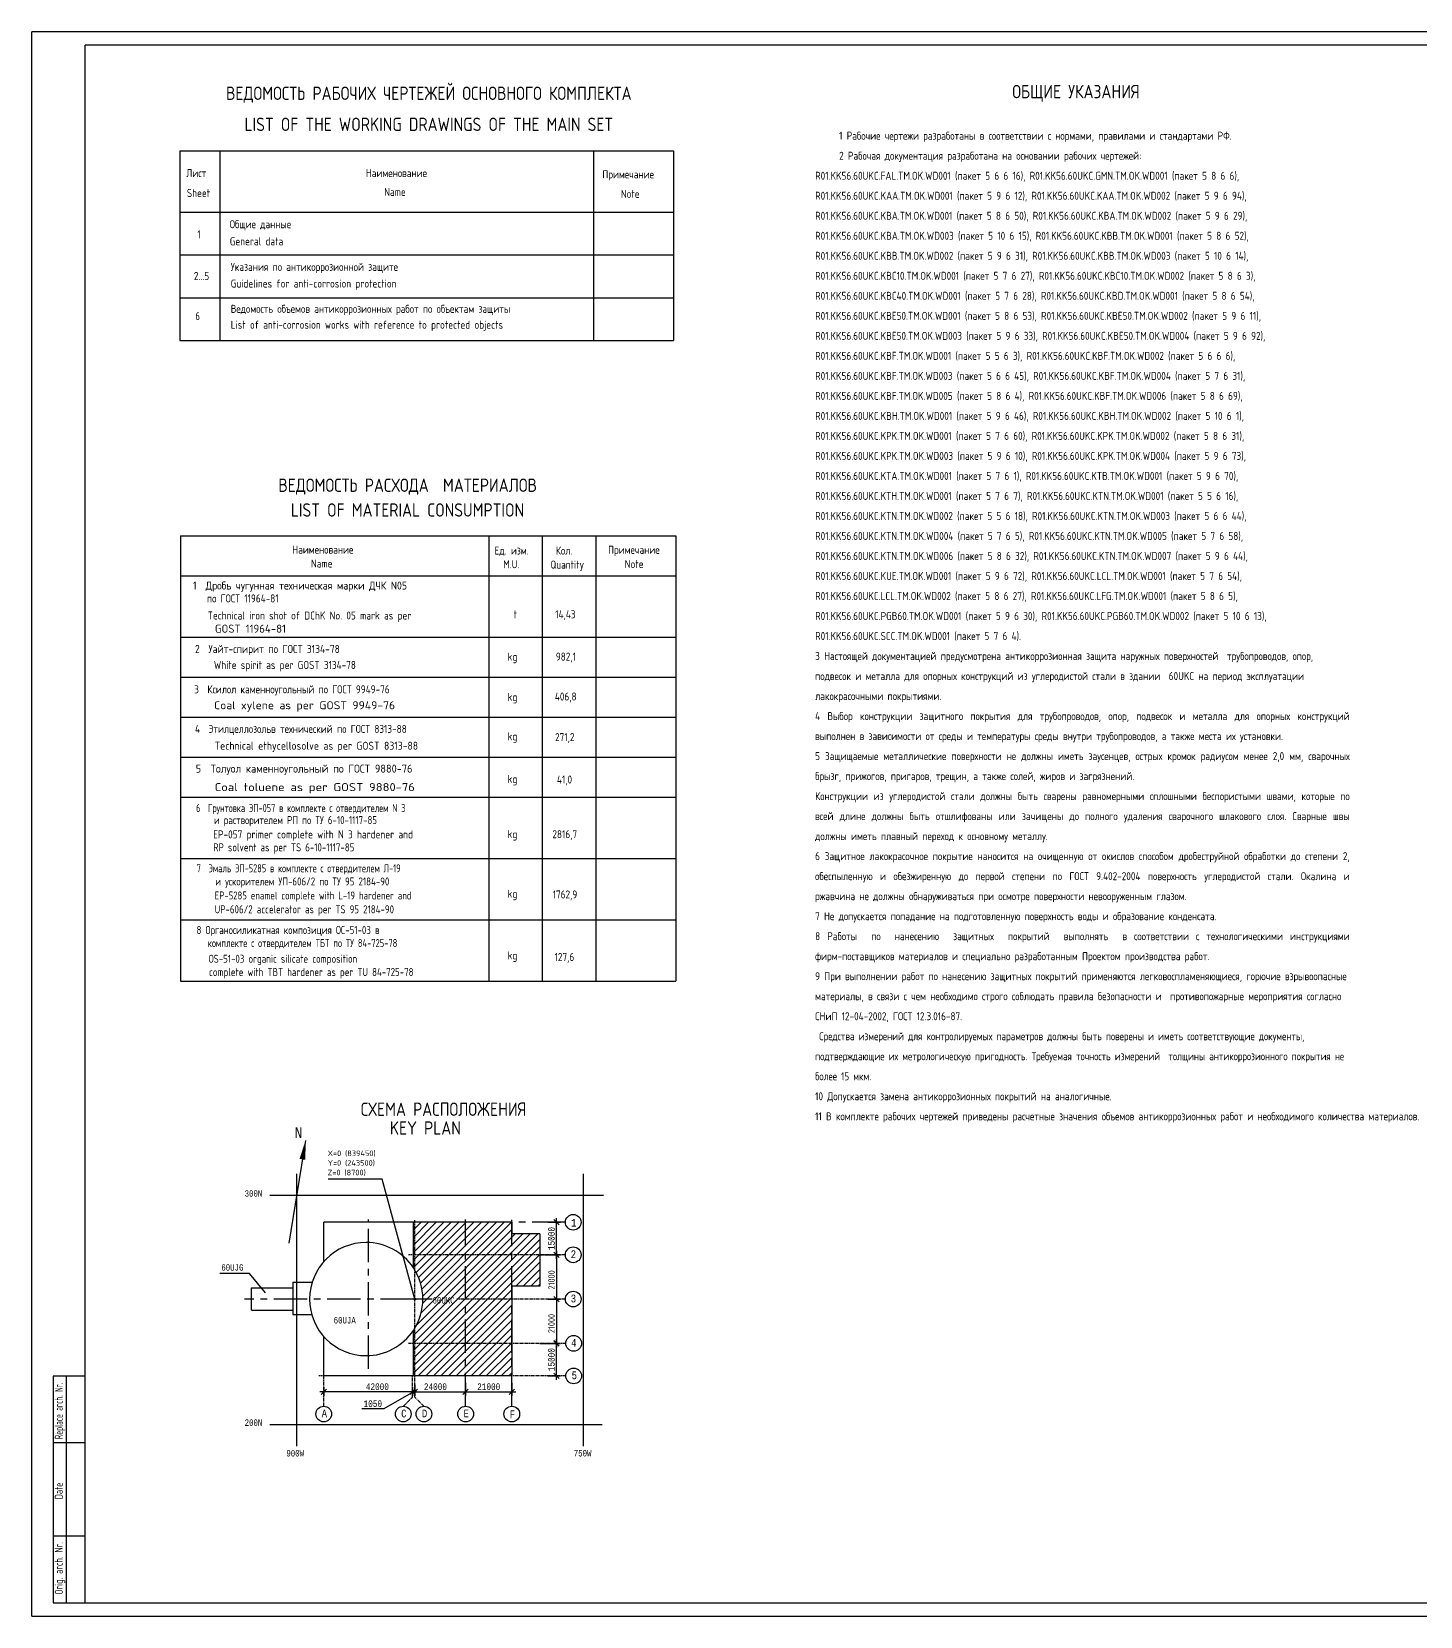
# Model space of a CAD drawing. Header units: millimetres. Extents: x 2479 to 3320, y 665 to 1259.
# Drawn here: x 2479 to 2999, y 665 to 1259 of the extents above; entities that cross this region are included whole.
import ezdxf
from ezdxf.enums import TextEntityAlignment as Align

# ---------------------------------------------------------------- set-up
doc = ezdxf.new("R2010")
doc.units = ezdxf.units.MM
doc.header["$MEASUREMENT"] = 0
doc.linetypes.add('CENTER', pattern=[2, 1.25, -0.25, 0.25, -0.25])
for name, color, linetype in [('-3.600 Титул', 7, 'Continuous'), ('-3_600 Оборудование', 7, 'Continuous'), ('1', 2, 'Continuous'), ('AXIS', 7, 'CENTER'), ('DIM', 7, 'Continuous'), ('OSN', 3, 'Continuous'), ('POST', 7, 'Continuous'), ('TEXT', 7, 'Continuous'), ('TEXT1', 1, 'Continuous'), ('TITUL', 7, 'Continuous'), ('WALL-8.000', 3, 'Continuous'), ('YELLOW', 2, 'Continuous'), ('Выноски', 7, 'Continuous'), ('ОСНОВНОЙ', 3, 'Continuous'), ('ТОНКИЙ', 7, 'Continuous')]:
    doc.layers.add(name, color=color, linetype=linetype)
doc.layers.add('Текст', color=7, linetype='Continuous', lineweight=25)
doc.styles.add('MONOTXT8', font='MONOTXT8.SHX', dxfattribs={"width": 0.8})
doc.styles.add('ROMANS', font='romans.shx', dxfattribs={"width": 0.8})
doc.styles.get("Standard").update_dxf_attribs({"font": 'romans.shx', "width": 0.8})
doc.dimstyles.new('STANDARD$0', dxfattribs={"dimtxt": 3, "dimasz": 3, "dimexe": 3, "dimexo": 0, "dimgap": 1, "dimtad": 1, "dimdec": 0, "dimlfac": 0.3, "dimrnd": 1, "dimzin": 12, "dimdsep": 46, "dimtxsty": 'Standard', "dimblk1": 'OBLIQUE', "dimblk2": 'OBLIQUE', "dimsah": 1, "dimcen": 0, "dimdle": 2, "dimclrd": 256, "dimclre": 256, "dimclrt": 256, "dimadec": 0, "dimazin": 0, "dimtp": 5, "dimtm": 5, "dimtfac": 1, "dimtdec": 0, "dimtmove": 0, "dimatfit": 3, "dimldrblk": 'OBLIQUE', "dimfxl": 1, "dimtolj": 1, "dimtzin": 12, "dimarcsym": 0})

# ---------------------------------------------------------------- blocks, each defined once
blk = doc.blocks.new('*D21')
at = {"layer": 'Defpoints', "color": 0, "transparency": 16777216}
for p in [(2621.66, 749), (2621.66, 749), (2622.5, 749)]:
    blk.add_point(p, dxfattribs=at)
at = {"layer": 'DIM', "lineweight": -2, "transparency": 16777216}
for p, q in [((2622.08, 749), (2610.92, 742.61)), ((2621.66, 749), (2621.66, 750.5)), ((2622.5, 749), (2621.66, 749)), ((2622.5, 749), (2621.66, 749)), ((2622.5, 749), (2622.5, 750.5)), ((2610.92, 742.61), (2602.67, 742.61))]:
    blk.add_line(p, q, dxfattribs=at)
at = {"layer": 'DIM', "color": 2, "transparency": 16777216, "insert": (2606.8, 744.49), "char_height": 2.5, "attachment_point": 5, "style": 'MONOTXT8'}
blk.add_mtext('\\A1;{\\Fmonotxt8.shx;1050}', dxfattribs=at)
blk = doc.blocks.new('_Oblique')
at = {"color": 0, "lineweight": -2}
blk.add_line((-0.5, -0.5), (0.5, 0.5), dxfattribs=at)
blk = doc.blocks.new('*D22')
at = {"layer": 'Defpoints', "color": 0, "transparency": 16777216}
for p in [(2622.5, 751.62), (2641.59, 751.62), (2641.59, 749)]:
    blk.add_point(p, dxfattribs=at)
at = {"layer": 'DIM', "lineweight": -2, "transparency": 16777216}
for p, q in [((2621, 749), (2643.09, 749)), ((2622.5, 751.62), (2622.5, 747.5)), ((2641.59, 751.62), (2641.59, 747.5))]:
    blk.add_line(p, q, dxfattribs=at)
at = {"layer": 'DIM', "lineweight": -2, "transparency": 16777216, "xscale": 2, "yscale": 2, "zscale": 2, "rotation": 180}
blk.add_blockref('_Oblique', (2622.5, 749), dxfattribs=at)
at = {"layer": 'DIM', "lineweight": -2, "transparency": 16777216, "xscale": 2, "yscale": 2, "zscale": 2}
blk.add_blockref('_Oblique', (2641.59, 749), dxfattribs=at)
at = {"layer": 'DIM', "color": 2, "transparency": 16777216, "insert": (2630.26, 750.87), "char_height": 2.5, "attachment_point": 5, "style": 'MONOTXT8'}
blk.add_mtext('\\A1;{\\Fmonotxt8.shx;24000}', dxfattribs=at)
blk = doc.blocks.new('*D23')
at = {"layer": 'Defpoints', "color": 0, "transparency": 16777216}
for p in [(2588.4, 750.71), (2588.4, 749), (2621.66, 750.71)]:
    blk.add_point(p, dxfattribs=at)
at = {"layer": 'DIM', "lineweight": -2, "transparency": 16777216}
for p, q in [((2623.16, 749), (2586.9, 749)), ((2588.4, 750.71), (2588.4, 747.5)), ((2621.66, 750.71), (2621.66, 747.5))]:
    blk.add_line(p, q, dxfattribs=at)
at = {"layer": 'DIM', "lineweight": -2, "transparency": 16777216, "xscale": 2, "yscale": 2, "zscale": 2, "rotation": 180}
blk.add_blockref('_Oblique', (2588.4, 749), dxfattribs=at)
at = {"layer": 'DIM', "lineweight": -2, "transparency": 16777216, "xscale": 2, "yscale": 2, "zscale": 2}
blk.add_blockref('_Oblique', (2621.66, 749), dxfattribs=at)
at = {"layer": 'DIM', "color": 2, "transparency": 16777216, "insert": (2608.51, 750.87), "char_height": 2.5, "attachment_point": 5, "style": 'MONOTXT8'}
blk.add_mtext('\\A1;{\\Fmonotxt8.shx;42000}', dxfattribs=at)
blk = doc.blocks.new('*D24')
at = {"layer": 'Defpoints', "color": 0, "transparency": 16777216}
for p in [(2641.59, 752.31), (2658.88, 752.31), (2658.88, 749)]:
    blk.add_point(p, dxfattribs=at)
at = {"layer": 'DIM', "lineweight": -2, "transparency": 16777216}
for p, q in [((2640.09, 749), (2660.38, 749)), ((2641.59, 752.31), (2641.59, 747.5)), ((2658.88, 752.31), (2658.88, 747.5))]:
    blk.add_line(p, q, dxfattribs=at)
at = {"layer": 'DIM', "lineweight": -2, "transparency": 16777216, "xscale": 2, "yscale": 2, "zscale": 2, "rotation": 180}
blk.add_blockref('_Oblique', (2641.59, 749), dxfattribs=at)
at = {"layer": 'DIM', "lineweight": -2, "transparency": 16777216, "xscale": 2, "yscale": 2, "zscale": 2}
blk.add_blockref('_Oblique', (2658.88, 749), dxfattribs=at)
at = {"layer": 'DIM', "color": 2, "transparency": 16777216, "insert": (2650.24, 750.87), "char_height": 2.5, "attachment_point": 5, "style": 'MONOTXT8'}
blk.add_mtext('\\A1;{\\Fmonotxt8.shx;21000}', dxfattribs=at)
blk = doc.blocks.new('*D25')
at = {"layer": 'Defpoints', "color": 0, "transparency": 16777216}
for p in [(2672.44, 767.15), (2675.63, 767.15), (2672.44, 754.94)]:
    blk.add_point(p, dxfattribs=at)
at = {"layer": 'DIM', "lineweight": -2, "transparency": 16777216}
for p, q in [((2672.44, 767.15), (2677.13, 767.15)), ((2675.63, 753.44), (2675.63, 768.65)), ((2672.44, 754.94), (2677.13, 754.94))]:
    blk.add_line(p, q, dxfattribs=at)
at = {"layer": 'DIM', "lineweight": -2, "transparency": 16777216, "xscale": 2, "yscale": 2, "zscale": 2}
for p, rotation in [((2675.63, 767.15), 90), ((2675.63, 754.94), 270)]:
    blk.add_blockref('_Oblique', p, dxfattribs=dict(at, rotation=rotation))
at = {"layer": 'DIM', "color": 2, "transparency": 16777216, "insert": (2673.75, 761.04), "char_height": 2.5, "attachment_point": 5, "rotation": 90, "style": 'MONOTXT8'}
blk.add_mtext('\\A1;{\\Fmonotxt8.shx;15000}', dxfattribs=at)

msp = doc.modelspace()

# ---------------------------------------------------------------- hatches: boundary and pattern name
at = {"layer": '-3_600 Оборудование', "ltscale": 0.5}
h = msp.add_hatch(dxfattribs=at)
h.set_pattern_fill('ANSI31', color=256, scale=16, style=0)
h.set_pattern_definition([(45, (-4739.4515, 4691.2097), (-1.41421356, 1.41421356), [])])
h.paths.add_polyline_path([(2622.003, 800.331), (2622.003, 795.466, -0.3016321), (2622.003, 772.012), (2622.003, 767.147), (2658.883, 767.147), (2658.883, 788.619), (2669.363, 788.619), (2669.363, 800.331)])
h.paths.add_polyline_path([(2653.268, 800.331), (2657.14, 812.539), (2643.027, 812.539), (2622.003, 812.539), (2622.003, 800.331)])
h.paths.add_polyline_path([(2669.363, 800.331), (2669.363, 808.219), (2658.883, 808.219), (2658.883, 812.539), (2657.14, 812.539), (2653.268, 800.331)])
h.paths.add_polyline_path([(2658.883, 754.939), (2658.883, 767.147), (2622.003, 767.147), (2622.003, 754.939)])
h.paths.add_polyline_path([(2628.895, 781.468), (2638.735, 781.468), (2638.735, 785.068), (2628.895, 785.068)], flags=24)
msp.add_hatch(color=7).paths.add_polyline_path([(2622.846, 783.739, 1), (2622.161, 783.739, 1)])

# ---------------------------------------------------------------- linework, layer by layer
at = {"layer": '-3.600 Титул', "color": 7}
for p, q in [((2581.604, 843.224), (2575.298, 804.67)), ((2578.243, 830.674), (2578.243, 728.631)), ((2685.586, 830.674), (2685.586, 728.631)), ((2568.185, 822.674), (2693.204, 822.674)), ((2692.812, 736.631), (2568.185, 736.631))]:
    msp.add_line(p, q, dxfattribs=at)
at = {"layer": '-3.600 Титул', "color": 0}
for centre in [(2681.909, 812.539), (2681.909, 800.331), (2681.909, 783.739), (2682.078, 767.147), (2682.078, 754.939), (2588.403, 740.64), (2618.209, 740.64), (2625.956, 740.64), (2641.587, 740.64), (2658.883, 740.64)]:
    msp.add_circle(centre, 2.944, dxfattribs=at)
for p, q in [((3319.958, 1258.825), (2478.958, 1258.825)), ((3319.958, 1258.825), (2478.958, 1258.825)), ((2478.958, 664.825), (2478.958, 1258.825)), ((2588.422, 797.762), (2588.422, 812.539)), ((2622.003, 812.539), (2588.422, 812.539)), ((2576.821, 790.035), (2584.08, 790.035)), ((2561.363, 787.978), (2576.821, 787.978)), ((2561.363, 779.578), (2561.363, 787.978)), ((2561.363, 779.578), (2576.821, 779.578)), ((2576.821, 777.987), (2583.919, 777.987)), ((2588.403, 754.939), (2588.403, 769.737)), ((2622.003, 754.939), (2588.403, 754.939)), ((2478.958, 664.825), (3319.958, 664.825)), ((2478.958, 664.825), (3319.958, 664.825))]:
    msp.add_line(p, q)
at = {"color": 7}
for p, q in [((2610.333, 828.678), (2590.062, 828.678)), ((2622.503, 783.739), (2610.333, 828.678))]:
    msp.add_line(p, q, dxfattribs=at)
at = {"extrusion": (0, 0, -1)}
msp.add_line((2576.821, 790.035), (2576.821, 777.987), dxfattribs=at)
at = {"color": 7}
msp.add_circle((2622.503, 783.739), 0.343, dxfattribs=at)
for start, end in [(90, 270), (33.569994, 90), (270, 326.430006)]:
    msp.add_arc((2604.332, 783.739), 21.208, start, end)
at = {"layer": 'AXIS', "ltscale": 10, "extrusion": (0, 0, -1)}
for p, q in [((2605.203, 757.548), (2605.203, 813.549)), ((2622.161, 783.739), (2558.772, 783.739)), ((2628.981, 783.739), (2622.846, 783.739))]:
    msp.add_line(p, q, dxfattribs=at)
at = {"layer": 'AXIS'}
for p, q in [((2622.503, 784.082), (2622.503, 813.5)), ((2678.965, 800.331), (2620.121, 800.331)), ((2669.363, 800.331), (2677.127, 800.331)), ((2622.161, 783.739), (2620.121, 783.739)), ((2622.503, 746.989), (2622.503, 783.396)), ((2628.727, 783.739), (2622.846, 783.739)), ((2678.965, 783.739), (2638.295, 783.739)), ((2679.133, 767.147), (2620.121, 767.147)), ((2679.133, 754.939), (2586.6, 754.939)), ((2588.403, 743.584), (2588.403, 754.939)), ((2621.661, 746.989), (2621.661, 754.939)), ((2618.256, 743.584), (2621.661, 746.989)), ((2625.909, 743.584), (2622.503, 746.989))]:
    msp.add_line(p, q, dxfattribs=at)
at = {"layer": 'AXIS', "ltscale": 10}
for p, q in [((2641.587, 743.584), (2641.587, 813.512)), ((2678.965, 812.539), (2643.027, 812.539)), ((2658.883, 743.584), (2658.883, 813.401))]:
    msp.add_line(p, q, dxfattribs=at)
at = {"layer": 'DIM'}
for p, q in [((2675.627, 798.831), (2675.627, 814.039)), ((2672.44, 812.539), (2677.127, 812.539)), ((2672.44, 800.331), (2677.127, 800.331)), ((2675.627, 801.831), (2675.627, 765.647)), ((2672.44, 783.739), (2677.127, 783.739)), ((2669.363, 767.147), (2677.127, 767.147))]:
    msp.add_line(p, q, dxfattribs=at)
at = {"layer": 'OSN'}
for p, q in [((2622.003, 795.466), (2622.003, 812.539)), ((2658.883, 812.539), (2622.003, 812.539)), ((2658.883, 812.539), (2658.883, 808.219)), ((2669.363, 808.219), (2658.883, 808.219)), ((2669.363, 808.219), (2669.363, 788.619)), ((2658.883, 788.619), (2658.883, 754.939)), ((2669.363, 788.619), (2658.883, 788.619)), ((2622.003, 754.939), (2622.003, 772.012)), ((2658.883, 754.939), (2622.003, 754.939))]:
    msp.add_line(p, q, dxfattribs=at)
msp.add_arc((2604.332, 783.739), 21.208, 326.430006, 33.569994, dxfattribs=at)
at = {"layer": 'POST', "color": 0}
msp.add_lwpolyline([(2581.604, 843.224, 0, 2.24, 0), (2580.44, 836.106, 2.24, 2.24, 0)], format="xyseb", dxfattribs=at)
at = {"layer": 'TITUL', "color": 1}
for p, q in [((3314.958, 1253.825), (2498.958, 1253.825)), ((2498.958, 669.825), (2498.958, 1253.825)), ((2498.958, 669.825), (3314.958, 669.825))]:
    msp.add_line(p, q, dxfattribs=at)
at = {"layer": 'TITUL', "color": 1, "linetype": 'Continuous'}
for p, q in [((2486.958, 754.825), (2486.958, 669.825)), ((2498.958, 754.825), (2486.958, 754.825)), ((2491.958, 669.825), (2491.958, 754.825)), ((2498.958, 729.825), (2486.958, 729.825)), ((2498.958, 694.825), (2486.958, 694.825)), ((2486.958, 669.825), (2498.958, 669.825))]:
    msp.add_line(p, q, dxfattribs=at)
at = {"layer": 'WALL-8.000'}
msp.add_line((2645.647, 754.939), (2622.003, 754.939), dxfattribs=at)
at = {"layer": 'Выноски', "color": 7, "linetype": 'Continuous'}
for p, q in [((2560.532, 793.328), (2549.473, 793.328)), ((2566.623, 786.07), (2560.532, 793.328))]:
    msp.add_line(p, q, dxfattribs=at)
at = {"layer": 'ОСНОВНОЙ'}
for p, q in [((2534.508, 1214.121), (2534.508, 1143.121)), ((2534.508, 1214.121), (2719.508, 1214.121)), ((2549.508, 1214.121), (2549.508, 1143.121)), ((2689.508, 1214.121), (2689.508, 1143.121)), ((2719.508, 1214.121), (2719.508, 1143.121)), ((2534.508, 1191.121), (2719.508, 1191.121)), ((2534.508, 1143.121), (2719.508, 1143.121))]:
    msp.add_line(p, q, dxfattribs=at)
at = {"layer": 'ОСНОВНОЙ', "color": 7}
for p, q in [((2534.508, 1175.121), (2719.508, 1175.121)), ((2534.508, 1159.121), (2719.508, 1159.121))]:
    msp.add_line(p, q, dxfattribs=at)
at = {"layer": 'ОСНОВНОЙ', "color": 3}
for p, q in [((2534.735, 1069.903), (2534.735, 902.903)), ((2650.319, 1069.903), (2650.319, 902.903)), ((2670.319, 1069.903), (2670.319, 902.903)), ((2690.319, 1069.903), (2690.319, 902.903)), ((2720.319, 1069.903), (2720.319, 902.903))]:
    msp.add_line(p, q, dxfattribs=at)
at = {"layer": 'ТОНКИЙ', "color": 3}
for p, q in [((2534.735, 1069.903), (2720.319, 1069.903)), ((2534.735, 1054.903), (2720.319, 1054.903)), ((2534.735, 902.903), (2720.319, 902.903))]:
    msp.add_line(p, q, dxfattribs=at)
at = {"layer": 'ТОНКИЙ', "color": 0}
for p, q in [((2534.735, 1031.903), (2720.319, 1031.903)), ((2534.735, 1016.903), (2720.319, 1016.903)), ((2534.735, 1001.903), (2720.319, 1001.903)), ((2534.735, 986.903), (2720.319, 986.903)), ((2534.735, 971.903), (2720.319, 971.903)), ((2534.735, 948.903), (2720.319, 948.903)), ((2534.735, 925.903), (2720.319, 925.903))]:
    msp.add_line(p, q, dxfattribs=at)

# ---------------------------------------------------------------- block references
at = {"layer": 'DIM', "xscale": 2, "yscale": 2, "zscale": 2}
for p, rotation in [((2675.627, 812.539), 90), ((2675.627, 800.331), 270), ((2675.627, 800.331), 90), ((2675.627, 783.739), 90), ((2675.627, 783.739), 270), ((2675.627, 767.147), 270)]:
    msp.add_blockref('_Oblique', p, dxfattribs=dict(at, rotation=rotation))

# ---------------------------------------------------------------- texts
at = {"color": 3, "linetype": 'Continuous', "ltscale": 15, "style": 'ROMANS', "width": 0.8}
for s, p in [('ВЕДОМОСТЬ РАБОЧИХ ЧЕРТЕЖЕЙ ОСНОВНОГО КОМПЛЕКТА', (2627.791, 1233.237)), ('LIST OF THE WORKING DRAWINGS OF THE MAIN SET', (2627.791, 1221.6))]:
    msp.add_text(s, height=5, dxfattribs=at).set_placement(p, align=Align.CENTER)
at = {"color": 3, "linetype": 'Continuous', "width": 0.8}
for s, p in [('СХЕМА РАСПОЛОЖЕНИЯ', (2633.341, 854.918)), ('KEY PLAN', (2626.496, 847.892))]:
    msp.add_text(s, height=5, dxfattribs=at).set_placement(p, align=Align.MIDDLE)
at = {"color": 2, "linetype": 'Continuous'}
for s, width, p in [('Replace arch. Nr.', 0.53, (2490.602, 741.842)), ('Date', 0.7, (2490.602, 711.825)), ('Orig. arch. Nr.', 0.6, (2490.602, 682.825))]:
    msp.add_text(s, height=3, rotation=90, dxfattribs=dict(at, width=width)).set_placement(p, align=Align.CENTER)
at = {"layer": '1', "color": 2, "linetype": 'Continuous', "lineweight": 0, "width": 0.857143}
for s, p in [('X=0 (839450)', (2589.855, 837.326)), ('Y=0 (243500)', (2589.855, 833.726)), ('Z=0 (8700)', (2589.855, 830.126))]:
    msp.add_text(s, height=2.1, dxfattribs=at).set_placement(p)
at = {"layer": 'DIM', "color": 2, "char_height": 2.5, "attachment_point": 5, "rotation": 90, "style": 'MONOTXT8'}
for s, insert in [('\\A1;{\\Fmonotxt8.shx;15000}', (2673.752, 806.435)), ('{\\Fsimplex.shx;21000}', (2673.752, 790.929)), ('{\\Fsimplex.shx;21000}', (2673.752, 774.572))]:
    msp.add_mtext(s, dxfattribs=dict(at, insert=insert))
at = {"layer": 'TEXT', "color": 2, "style": 'MONOTXT8', "width": 0.8}
for s, height, p in [('300N', 2.4, (2558.746, 822.121)), ('1', 2.912, (2681.113, 810.892)), ('2', 2.912, (2680.964, 799.095)), ('60UJG', 2.4, (2550.014, 794.394)), ('60UKC', 2.4, (2629.175, 782.068)), ('3', 2.912, (2680.964, 782.503)), ('60UJA', 2.4, (2592.113, 774.588)), ('4', 2.912, (2681.132, 765.911)), ('5', 2.912, (2681.309, 753.703)), ('200N', 2.4, (2558.746, 736.223)), ('A', 2.912, (2587.619, 739.404)), ('C', 2.912, (2617.425, 739.404)), ('D', 2.912, (2625.187, 739.404)), ('E', 2.912, (2640.803, 739.404)), ('F', 2.912, (2658.099, 739.089)), ('900W', 2.4, (2574.394, 724.738)), ('750W', 2.4, (2682.099, 724.738))]:
    msp.add_text(s, height=height, dxfattribs=at).set_placement(p)
at = {"layer": 'TEXT1', "color": 2, "style": 'MONOTXT8', "width": 0.8}
msp.add_text('N', height=4, dxfattribs=at).set_placement((2577.567, 844.169))
at = {"layer": 'YELLOW', "style": 'ROMANS'}
for s, width, p in [('Лист', 0.8, (2536.869, 1204.333)), ('Наименование', 0.8, (2604.187, 1204.333)), ('Примечание', 0.8, (2692.832, 1203.856)), ('Name', 0.8, (2611.068, 1197.266)), ('Sheet', 0.8, (2537.109, 1196.858)), ('Note', 0.8, (2699.756, 1196.539)), ('Общие данные', 0.8, (2553.193, 1185.141)), ('1', 0.8, (2541.043, 1181.358)), ('General data', 0.8, (2553.193, 1178.741)), ('Указания по антикоррозионной защите', 0.8, (2553.557, 1169.158)), ('  2...5', 0.8, (2536.547, 1165.751)), ('Guidelines for anti-corrosion protection', 0.8, (2553.557, 1162.908)), (' 6', 0.8, (2538.648, 1150.755)), ('Ведомость объемов антикоррозионных работ по объектам защиты', 0.8, (2553.564, 1153.435)), ('List of anti-corrosion works with reference to protected objects', 0.8, (2553.564, 1147.475)), ('Ед. изм.', 0.8, (2652.387, 1062.818)), ('Кол.', 0.8, (2675.382, 1062.806)), ('M.U.', 0.8, (2655.668, 1057.694)), ('Quantity', 0.8, (2673.375, 1057.551)), ('  kg', 0.8, (2654.108, 1023.017)), ('3  Ксилол каменноугольный по ГОСТ 9949-76', 0.8, (2539.853, 1010.81)), ('  kg', 0.8, (2654.108, 1007.913)), ('Coal xylene as per GOST 9949-76', 1.011916, (2547.323, 1004.833)), ('4  Этилцеллозольв технический по ГОСТ 8313-88', 0.8, (2540.164, 995.976)), ('Technical ethycellosolve as per GOST 8313-88', 0.840292, (2547.506, 989.661)), ('  kg', 0.8, (2654.108, 993.178)), ('5  Толуол каменноугольный по ГОСТ 9880-76', 0.8944, (2540.437, 981.081)), ('  kg', 0.8, (2654.108, 977.187)), (' Coal toluene as per GOST 9880-76', 1.089934, (2545.383, 974.157)), ('  kg', 0.8, (2654.108, 956.538)), ('  kg', 0.8, (2654.108, 934.168)), (' комплекте с отвердителем ТБТ по ТУ 84-725-78', 0.735988, (2543.476, 915.7)), ('  kg', 0.8, (2654.108, 911.054))]:
    msp.add_text(s, height=3, dxfattribs=dict(at, width=width)).set_placement(p)
at = {"layer": 'YELLOW', "color": 2, "style": 'ROMANS', "width": 0.8}
msp.add_text('41,0', height=3, dxfattribs=at).set_placement((2675.784, 976.984))
at = {"layer": 'YELLOW', "insert": (2772.565, 1221.325), "char_height": 3, "width": 217.0639, "attachment_point": 1, "style": 'ROMANS'}
msp.add_mtext('\\pxi3qjsm1.5;1 Рабочие чертежи разработаны в соответствии с нормами, правилами и стандартами РФ. \\P2 Рабочая документация разработана на основании рабочих чертежей:\\P\\pi0ql;R01.KK56.60UKC.FAL.TM.OK.WD001 (пакет 5 6 6 16), R01.KK56.60UKC.GMN.TM.OK.WD001 (пакет 5 8 6 6), R01.KK56.60UKC.KAA.TM.OK.WD001 (пакет 5 9 6 12), R01.KK56.60UKC.KAA.TM.OK.WD002 (пакет 5 9 6 94), R01.KK56.60UKC.KBA.TM.OK.WD001 (пакет 5 8 6 50), R01.KK56.60UKC.KBA.TM.OK.WD002 (пакет 5 9 6 29), R01.KK56.60UKC.KBA.TM.OK.WD003 (пакет 5 10 6 15), R01.KK56.60UKC.KBB.TM.OK.WD001 (пакет 5 8 6 52), R01.KK56.60UKC.KBB.TM.OK.WD002 (пакет 5 9 6 31), R01.KK56.60UKC.KBB.TM.OK.WD003 (пакет 5 10 6 14), R01.KK56.60UKC.KBC10.TM.OK.WD001 (пакет 5 7 6 27), R01.KK56.60UKC.KBC10.TM.OK.WD002 (пакет 5 8 6 3), R01.KK56.60UKC.KBC40.TM.OK.WD001 (пакет 5 7 6 28), R01.KK56.60UKC.KBD.TM.OK.WD001 (пакет 5 8 6 54), R01.KK56.60UKC.KBE50.TM.OK.WD001 (пакет 5 8 6 53), R01.KK56.60UKC.KBE50.TM.OK.WD002 (пакет 5 9 6 11), R01.KK56.60UKC.KBE50.TM.OK.WD003 (пакет 5 9 6 33), R01.KK56.60UKC.KBE50.TM.OK.WD004 (пакет 5 9 6 92), R01.KK56.60UKC.KBF.TM.OK.WD001 (пакет 5 5 6 3), R01.KK56.60UKC.KBF.TM.OK.WD002 (пакет 5 6 6 6), R01.KK56.60UKC.KBF.TM.OK.WD003 (пакет 5 6 6 45), R01.KK56.60UKC.KBF.TM.OK.WD004 (пакет 5 7 6 31), R01.KK56.60UKC.KBF.TM.OK.WD005 (пакет 5 8 6 4), R01.KK56.60UKC.KBF.TM.OK.WD006 (пакет 5 8 6 69), R01.KK56.60UKC.KBH.TM.OK.WD001 (пакет 5 9 6 46), R01.KK56.60UKC.KBH.TM.OK.WD002 (пакет 5 10 6 1), R01.KK56.60UKC.KPK.TM.OK.WD001 (пакет 5 7 6 60), R01.KK56.60UKC.KPK.TM.OK.WD002 (пакет 5 8 6 31), R01.KK56.60UKC.KPK.TM.OK.WD003 (пакет 5 9 6 10), R01.KK56.60UKC.KPK.TM.OK.WD004 (пакет 5 9 6 73), R01.KK56.60UKC.KTA.TM.OK.WD001 (пакет 5 7 6 1), R01.KK56.60UKC.KTB.TM.OK.WD001 (пакет 5 9 6 70), R01.KK56.60UKC.KTH.TM.OK.WD001 (пакет 5 7 6 7), R01.KK56.60UKC.KTN.TM.OK.WD001 (пакет 5 5 6 16), R01.KK56.60UKC.KTN.TM.OK.WD002 (пакет 5 5 6 18), R01.KK56.60UKC.KTN.TM.OK.WD003 (пакет 5 6 6 44), R01.KK56.60UKC.KTN.TM.OK.WD004 (пакет 5 7 6 5), R01.KK56.60UKC.KTN.TM.OK.WD005 (пакет 5 7 6 58), R01.KK56.60UKC.KTN.TM.OK.WD006 (пакет 5 8 6 32), R01.KK56.60UKC.KTN.TM.OK.WD007 (пакет 5 9 6 44), R01.KK56.60UKC.KUE.TM.OK.WD001 (пакет 5 9 6 72), R01.KK56.60UKC.LCL.TM.OK.WD001 (пакет 5 7 6 54), R01.KK56.60UKC.LCL.TM.OK.WD002 (пакет 5 8 6 27), R01.KK56.60UKC.LFG.TM.OK.WD001 (пакет 5 8 6 5), R01.KK56.60UKC.PGB60.TM.OK.WD001 (пакет 5 9 6 30), R01.KK56.60UKC.PGB60.TM.OK.WD002 (пакет 5 10 6 13), R01.KK56.60UKC.SCC.TM.OK.WD001 (пакет 5 7 6 4).{\\C2; \\P\\pi3q*;}3 Настоящей документацией предусмотрена антикоррозионная защита наружных поверхностей  трубопроводов, опор, подвесок и металла для опорных конструкций из углеродистой стали в здании  60UKC на период эксплуатации лакокрасочными покрытиями.\\P\\pqj;4 Выбор конструкции защитного покрытия для трубопроводов, опор, подвесок и металла для опорных конструкций выполнен в зависимости от среды и температуры среды внутри трубопроводов, а также места их установки.   \\P{\\C2;5 Защищаемые металлические поверхности не должны иметь заусенцев, острых кромок }радиусом менее 2,0 мм, сварочных брызг, прижогов, пригаров, трещин, а также солей, жиров и загрязнений. \\PКонструкции из углеродистой стали должны быть сварены равномерными сплошными беспористыми швами, которые по всей длине должны быть отшлифованы или зачищены до полного удаления сварочного шлакового слоя. Сварные швы должны иметь плавный переход к основному металлу. \\P6 Защитное лакокрасочное покрытие наносится на очищенную от окислов способом дробеструйной обработки до степени 2, обеспыленную и обезжиренную до первой степени по ГОСТ 9.402-2004 поверхность углеродистой стали.{\\C6; }Окалина и ржавчина не должны обнаруживаться при осмотре поверхности невооруженным глазом. \\P7 Не допускается попадание на подготовленную поверхность воды и образование конденсата.  \\P8 Работы  по  нанесению  защитных  покрытий  выполнять  в соответствии с технологическими инструкциями фирм-поставщиков материалов и специально разработанным Проектом производства работ.   \\P\\pq*;9 При выполнении работ по нанесению защитных покрытий применяются легковоспламеняющиеся, горючие взрывоопасные материалы, в связи с чем необходимо строго соблюдать правила безопасности и  противопожарные мероприятия согласно СНиП 12-04-2002, ГОСТ 12.3.016-87. \\P{\\W0.78; Средства измерений для контролируемых параметров должны быть \\C2;поверены и иметь соответствующие документы, подтверждающие их \\C256;метрологическую пригодность. Требуемая точность измерений  толщины антикоррозионного покрытия не более 15 мкм.  \\P\\pqj;\\C2;\\W0.8;10 Допускается замена антикоррозионных покрытий на аналогичные. \\P}11 В комплекте рабочих чертежей приведены расчетные значения объемов антикоррозионных работ и необходимого количества материалов.   ', dxfattribs=at)
at = {"layer": 'Текст', "color": 3, "style": 'ROMANS', "width": 0.8}
for s, p in [('ОБЩИЕ УКАЗАНИЯ', (2846.45, 1233.867)), ('ВЕДОМОСТЬ РАСХОДА  МАТЕРИАЛОВ', (2571.41, 1086.317)), ('LIST OF MATERIAL CONSUMPTION', (2576.091, 1077.033))]:
    msp.add_text(s, height=5, dxfattribs=at).set_placement(p)
at = {"layer": 'Текст', "color": 2, "style": 'ROMANS'}
for s, width, p in [('Наименование', 0.8, (2576.599, 1063.169)), ('Примечание', 0.8, (2694.961, 1063.093)), ('Name', 0.8, (2583.614, 1057.974)), ('Note', 0.8, (2701.217, 1057.782)), (' 1  Дробь чугунная техническая марки ДЧК N05', 0.856529, (2537.701, 1049.714)), ('   по ГОСТ 11964-81', 0.8, (2539.869, 1044.892)), ('   Technical iron shot of DChK No. 05 mark as per', 0.8, (2540.141, 1038.476)), ('t', 0.8, (2659.582, 1038.948)), ('14,43', 0.8, (2675.155, 1038.942)), ('GOST 11964-81', 0.939734, (2547.617, 1033.543)), ('2  Уайт-спирит по ГОСТ 3134-78', 0.825644, (2540.161, 1025.937)), ('White spirit as per GOST 3134-78', 0.8, (2547.216, 1019.936)), ('982,1', 0.8, (2675.385, 1023.061)), ('406,8', 0.8, (2675.016, 1008.111)), ('271,2', 0.8, (2675.101, 992.898)), ('6  Грунтовка ЭП-057 в комплекте с отвердителем N 3  ', 0.70181, (2540.539, 966.315)), ('и растворителем РП по ТУ 6-10-1117-85', 0.771518, (2547.267, 961.792)), ('EP-057 primer complete with N 3 hardener and  ', 0.803741, (2546.983, 956.432)), ('2816,7', 0.8, (2674.111, 956.511)), ('RP solvent as per TS 6-10-1117-85', 0.771518, (2546.983, 951.574)), ('7  Эмаль ЭП-5285 в комплекте с отвердителем Л-19', 0.720405, (2540.794, 943.729)), ('и ускорителем УП-606/2 по ТУ 95 2184-90', 0.771518, (2547.75, 938.784)), ('EP-5285 enamel complete with L-19 hardener and', 0.753801, (2547.531, 933.527)), ('1762,9', 0.8, (2674.207, 933.919)), ('UP-606/2 accelerator as per TS 95 2184-90', 0.771518, (2547.531, 928.348)), ('8 Органосиликатная композиция ОС-51-03 в', 0.771518, (2540.74, 920.593)), ('ОS-51-03 organic silicate composition ', 0.771518, (2545.273, 909.817)), ('127,6', 0.8, (2674.921, 910.482)), ('complete with TBT hardener as per TU 84-725-78', 0.771518, (2545.415, 904.839))]:
    msp.add_text(s, height=3, dxfattribs=dict(at, width=width)).set_placement(p)

# ---------------------------------------------------------------- dimensions: what is measured, and where the dimension line sits
at = {"layer": 'DIM'}
dim = msp.add_linear_dim(base=(2675.627, 767.147), p1=(2672.44, 754.939), p2=(2672.44, 767.147), angle=90, text='{\\Fmonotxt8.shx;15000}', dimstyle='STANDARD$0', override={"dimtxt": 2.5, "dimasz": 2, "dimexe": 1.5, "dimgap": 0.625, "dimlfac": 100, "dimzin": 9, "dimtxsty": 'MONOTXT8', "dimdle": 1.5, "dimclrt": 2, "dimtdec": 0, "dimtmove": 1, "dimatfit": 2}, dxfattribs=at)
dim.commit()
dim.dimension.update_dxf_attribs({"geometry": '*D25', "text_midpoint": (2675.627, 761.043), "dimtype": 160})
for base, p1, p2, text, picture, middle in [((2588.403, 748.998), (2621.661, 750.714), (2588.403, 750.714), '{\\Fmonotxt8.shx;42000}', '*D23', (2608.514, 748.998)), ((2621.661, 748.998), (2622.503, 748.998), (2621.661, 748.998), '{\\Fmonotxt8.shx;1050}', '*D21', (2610.297, 742.614)), ((2641.587, 748.998), (2622.503, 751.62), (2641.587, 751.62), '{\\Fmonotxt8.shx;24000}', '*D22', (2630.263, 748.998))]:
    dim = msp.add_linear_dim(base=base, p1=p1, p2=p2, text=text, dimstyle='STANDARD$0', override={"dimtxt": 2.5, "dimasz": 2, "dimexe": 1.5, "dimgap": 0.625, "dimlfac": 100, "dimzin": 9, "dimtxsty": 'MONOTXT8', "dimdle": 1.5, "dimclrt": 2, "dimtdec": 0, "dimtmove": 1, "dimatfit": 2}, dxfattribs=at)
    dim.commit()
    dim.dimension.update_dxf_attribs({"geometry": picture, "text_midpoint": middle, "dimtype": 160})
dim = msp.add_linear_dim(base=(2658.883, 748.998), p1=(2641.587, 752.31), p2=(2658.883, 752.31), text='{\\Fmonotxt8.shx;21000}', dimstyle='STANDARD$0', override={"dimtxt": 2.5, "dimasz": 2, "dimexe": 1.5, "dimgap": 0.625, "dimlfac": 100, "dimzin": 9, "dimtxsty": 'MONOTXT8', "dimdle": 1.5, "dimclrt": 2, "dimtdec": 0, "dimtmove": 1, "dimatfit": 2}, dxfattribs=at)
dim.commit()
dim.dimension.update_dxf_attribs({"geometry": '*D24', "text_midpoint": (2650.235, 750.873)})

doc.saveas('drawing.dxf')
